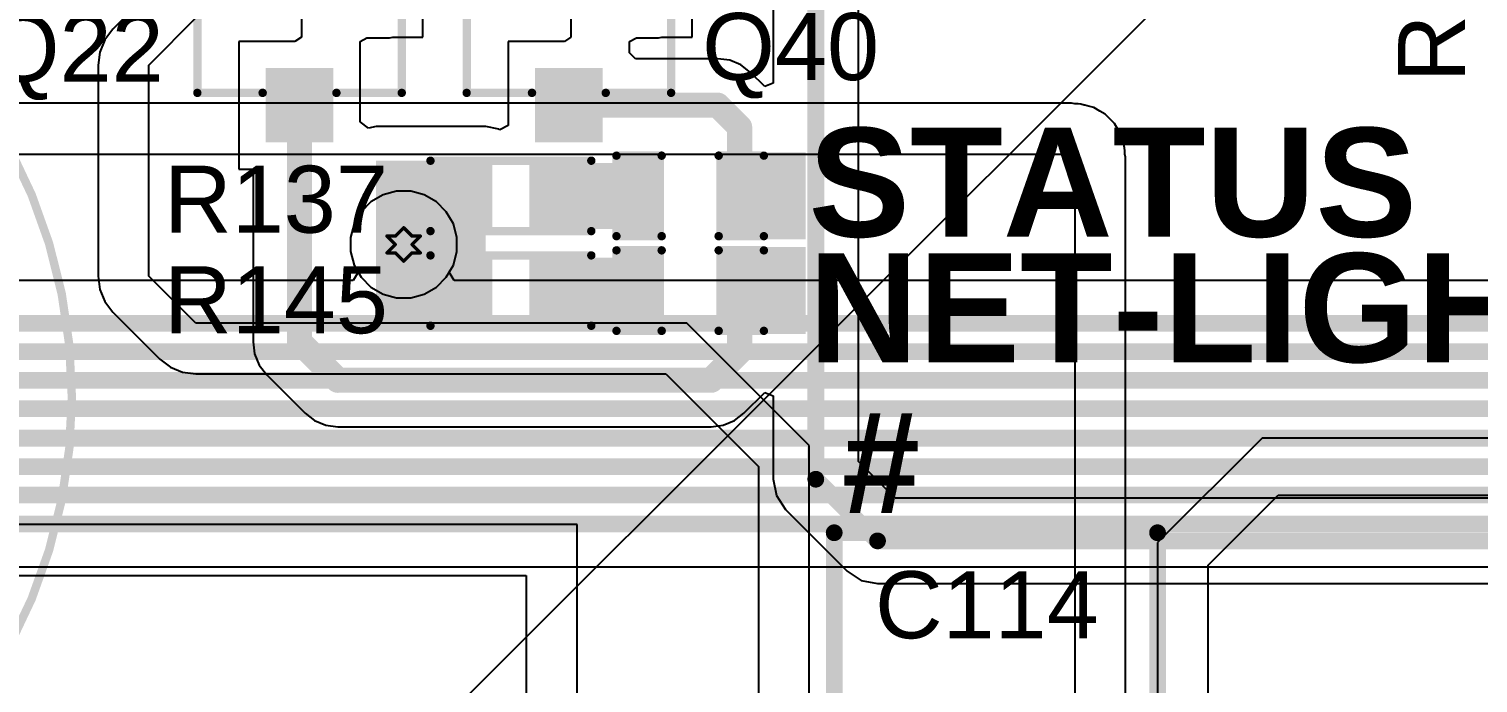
# Model space of a CAD drawing. Header units: inches. Extents: x -3 to 5437, y -3 to 5435.
# Drawn here: x 59.19 to 81.16, y 69.02 to 78.93 of the extents above; entities that cross this region are included whole.
import ezdxf

# ---------------------------------------------------------------- set-up
doc = ezdxf.new("R2010")
doc.units = ezdxf.units.IN
for name, color, linetype in [('Bottom Layer', 5, 'Continuous'), ('Bottom Solder', 6, 'Continuous'), ('Drill Drawing', 1, 'Continuous'), ('GND', 16, 'Continuous'), ('Multi-Layer', 9, 'Continuous'), ('Pad Holes', 156, 'Continuous'), ('PWR', 76, 'Continuous'), ('Top Layer', 1, 'Continuous'), ('Top Overlay', 2, 'Continuous'), ('Top Paste', 8, 'Continuous'), ('Top Solder', 216, 'Continuous'), ('Via Holes', 16, 'Continuous')]:
    doc.layers.add(name, color=color, linetype=linetype)
doc.styles.add('Arial', font='', dxfattribs={"height": 0.2})
doc.styles.add('Arial_Bold', font='', dxfattribs={"height": 0.2})
doc.styles.get('Arial').set_extended_font_data('Arial')
doc.styles.get('Arial_Bold').set_extended_font_data('Arial', bold=True)

# ---------------------------------------------------------------- blocks, each defined once
blk = doc.blocks.new('SCCU25B256SRB_36')
at = {"layer": 'Bottom Layer'}
blk.add_hatch(color=5, dxfattribs=at).paths.add_polyline_path([(-4.56, 0.9), (-2.76, 0.9), (-2.76, -0.9), (-4.56, -0.9)])
h = blk.add_hatch(color=5, dxfattribs=at)
edge = h.paths.add_edge_path()
edge.add_arc((3.66, 0), 0.9, 0, 360)
at = {"layer": 'Bottom Solder'}
blk.add_hatch(color=6, dxfattribs=at).paths.add_polyline_path([(-4.662, 1.002), (-2.658, 1.002), (-2.658, -1.002), (-4.662, -1.002)])
h = blk.add_hatch(color=6, dxfattribs=at)
edge = h.paths.add_edge_path()
edge.add_arc((3.66, 0), 1.002, 0, 360)
at = {"layer": 'GND'}
blk.add_hatch(color=16, dxfattribs=at).paths.add_polyline_path([(-4.56, 0.9), (-2.76, 0.9), (-2.76, -0.9), (-4.56, -0.9)])
h = blk.add_hatch(color=16, dxfattribs=at)
edge = h.paths.add_edge_path()
edge.add_arc((3.66, 0), 0.9, 0, 360)
at = {"layer": 'Multi-Layer'}
blk.add_hatch(color=9, dxfattribs=at).paths.add_polyline_path([(-4.56, 0.9), (-2.76, 0.9), (-2.76, -0.9), (-4.56, -0.9)])
h = blk.add_hatch(color=9, dxfattribs=at)
edge = h.paths.add_edge_path()
edge.add_arc((3.66, 0), 0.9, 0, 360)
at = {"layer": 'Pad Holes'}
h = blk.add_hatch(color=7, dxfattribs=at)
edge = h.paths.add_edge_path()
edge.add_arc((-3.66, 0), 0.46, 0, 360)
h = blk.add_hatch(color=7, dxfattribs=at)
edge = h.paths.add_edge_path()
edge.add_arc((3.66, 0), 0.46, 0, 360)
at = {"layer": 'PWR'}
blk.add_hatch(color=76, dxfattribs=at).paths.add_polyline_path([(-4.56, 0.9), (-2.76, 0.9), (-2.76, -0.9), (-4.56, -0.9)])
h = blk.add_hatch(color=76, dxfattribs=at)
edge = h.paths.add_edge_path()
edge.add_arc((3.66, 0), 0.9, 0, 360)
at = {"layer": 'Top Layer'}
blk.add_hatch(color=1, dxfattribs=at).paths.add_polyline_path([(-4.56, 0.9), (-2.76, 0.9), (-2.76, -0.9), (-4.56, -0.9)])
h = blk.add_hatch(color=1, dxfattribs=at)
edge = h.paths.add_edge_path()
edge.add_arc((3.66, 0), 0.9, 0, 360)
at = {"layer": 'Top Solder'}
blk.add_hatch(color=216, dxfattribs=at).paths.add_polyline_path([(-4.662, 1.002), (-2.658, 1.002), (-2.658, -1.002), (-4.662, -1.002)])
h = blk.add_hatch(color=216, dxfattribs=at)
edge = h.paths.add_edge_path()
edge.add_arc((3.66, 0), 1.002, 0, 360)
at = {"layer": 'Top Overlay'}
for points in [[(8, 0, 0.127, 0.127, 1), (-8, 0, 0.127, 0.127, 1)], [(-3.742, 1.763, 0.0635, 0.0635, 1), (-3.678, 1.763, 0.0635, 0.0635, 1)], [(-4.004, 1.5, 0.0635, 0.0635, 1), (-3.941, 1.5, 0.0635, 0.0635, 1)], [(-3.479, 1.5, 0.0635, 0.0635, 1), (-3.416, 1.5, 0.0635, 0.0635, 1)], [(-3.742, 1.237, 0.0635, 0.0635, 1), (-3.678, 1.237, 0.0635, 0.0635, 1)], [(-8.032, 0, 0.0635, 0.0635, 1), (-7.968, 0, 0.0635, 0.0635, 1)], [(7.968, 0, 0.0635, 0.0635, 1), (8.032, 0, 0.0635, 0.0635, 1)]]:
    blk.add_lwpolyline(points, format="xyseb", close=True, dxfattribs=at)
for points in [[(-3.71, 1.763, 0.127, 0.127, 0), (-3.71, 1.237, 0.127, 0.127, 0)], [(-3.973, 1.5, 0.127, 0.127, 0), (-3.447, 1.5, 0.127, 0.127, 0)]]:
    blk.add_lwpolyline(points, format="xyseb", dxfattribs=at)
blk = doc.blocks.new('SOT_23_81')
at = {"layer": 'Top Layer'}
for points in [[(-0.41, 1.46), (0.41, 1.46), (0.41, 0.54), (-0.41, 0.54)], [(-1.36, -0.54), (-0.54, -0.54), (-0.54, -1.46), (-1.36, -1.46)], [(0.54, -0.54), (1.36, -0.54), (1.36, -1.46), (0.54, -1.46)]]:
    blk.add_hatch(color=1, dxfattribs=at).paths.add_polyline_path(points)
at = {"layer": 'Top Paste'}
for points in [[(-0.41, 1.46), (0.41, 1.46), (0.41, 0.54), (-0.41, 0.54)], [(-1.36, -0.54), (-0.54, -0.54), (-0.54, -1.46), (-1.36, -1.46)], [(0.54, -0.54), (1.36, -0.54), (1.36, -1.46), (0.54, -1.46)]]:
    blk.add_hatch(color=8, dxfattribs=at).paths.add_polyline_path(points)
at = {"layer": 'Top Solder'}
for points in [[(-0.512, 1.562), (0.512, 1.562), (0.512, 0.438), (-0.512, 0.438)], [(-1.462, -0.438), (-0.438, -0.438), (-0.438, -1.562), (-1.462, -1.562)], [(0.438, -0.438), (1.462, -0.438), (1.462, -1.562), (0.438, -1.562)]]:
    blk.add_hatch(color=216, dxfattribs=at).paths.add_polyline_path(points)
at = {"layer": 'Top Overlay'}
for points in [[(-1.549, 0.813, 0.127, 0.127, 0), (-1.549, -0.584, 0.127, 0.127, 0)], [(-0.559, 0.813, 0.127, 0.127, 0), (-1.549, 0.813, 0.127, 0.127, 0)], [(1.549, 0.813, 0.127, 0.127, 0), (0.559, 0.813, 0.127, 0.127, 0)], [(1.549, 0.813, 0.127, 0.127, 0), (1.549, -0.584, 0.127, 0.127, 0)], [(0.33, -0.787, 0.127, 0.127, 0), (-0.33, -0.787, 0.127, 0.127, 0)], [(-1.549, -1.168, 0.127, 0.127, 0), (-1.676, -1.041, 0.127, 0.127, 0)], [(-1.676, -1.041, 0.127, 0.127, 0), (-1.676, -1.295, 0.127, 0.127, 0)], [(-1.549, -1.168, 0.127, 0.127, 0), (-1.676, -1.295, 0.127, 0.127, 0)]]:
    blk.add_lwpolyline(points, format="xyseb", dxfattribs=at)
for points in [[(-1.581, 0.813, 0.0635, 0.0635, 1), (-1.518, 0.813, 0.0635, 0.0635, 1)], [(-1.581, 0.813, 0.0635, 0.0635, 1), (-1.518, 0.813, 0.0635, 0.0635, 1)], [(-0.591, 0.813, 0.0635, 0.0635, 1), (-0.527, 0.813, 0.0635, 0.0635, 1)], [(0.527, 0.813, 0.0635, 0.0635, 1), (0.591, 0.813, 0.0635, 0.0635, 1)], [(1.518, 0.813, 0.0635, 0.0635, 1), (1.581, 0.813, 0.0635, 0.0635, 1)], [(1.518, 0.813, 0.0635, 0.0635, 1), (1.581, 0.813, 0.0635, 0.0635, 1)], [(-1.581, -0.584, 0.0635, 0.0635, 1), (-1.518, -0.584, 0.0635, 0.0635, 1)], [(1.518, -0.584, 0.0635, 0.0635, 1), (1.581, -0.584, 0.0635, 0.0635, 1)], [(-0.362, -0.787, 0.0635, 0.0635, 1), (-0.298, -0.787, 0.0635, 0.0635, 1)], [(0.298, -0.787, 0.0635, 0.0635, 1), (0.362, -0.787, 0.0635, 0.0635, 1)], [(-1.708, -1.041, 0.0635, 0.0635, 1), (-1.645, -1.041, 0.0635, 0.0635, 1)], [(-1.708, -1.041, 0.0635, 0.0635, 1), (-1.645, -1.041, 0.0635, 0.0635, 1)], [(-1.708, -1.295, 0.0635, 0.0635, 1), (-1.645, -1.295, 0.0635, 0.0635, 1)], [(-1.708, -1.295, 0.0635, 0.0635, 1), (-1.645, -1.295, 0.0635, 0.0635, 1)], [(-1.581, -1.168, 0.0635, 0.0635, 1), (-1.518, -1.168, 0.0635, 0.0635, 1)], [(-1.581, -1.168, 0.0635, 0.0635, 1), (-1.518, -1.168, 0.0635, 0.0635, 1)]]:
    blk.add_lwpolyline(points, format="xyseb", close=True, dxfattribs=at)
blk = doc.blocks.new('R___0603_167')
at = {"layer": 'Top Layer'}
for points in [[(-0.381, 0.4445), (-0.381, -0.4445), (-1.143, -0.4445), (-1.143, 0.4445)], [(1.143, 0.4445), (1.143, -0.4445), (0.381, -0.4445), (0.381, 0.4445)]]:
    blk.add_hatch(color=1, dxfattribs=at).paths.add_polyline_path(points)
at = {"layer": 'Top Paste'}
for points in [[(-0.381, 0.4445), (-0.381, -0.4445), (-1.143, -0.4445), (-1.143, 0.4445)], [(1.143, 0.4445), (1.143, -0.4445), (0.381, -0.4445), (0.381, 0.4445)]]:
    blk.add_hatch(color=8, dxfattribs=at).paths.add_polyline_path(points)
at = {"layer": 'Top Solder'}
for points in [[(-0.2794, 0.5461), (-0.2794, -0.5461), (-1.2446, -0.5461), (-1.2446, 0.5461)], [(1.2446, 0.5461), (1.2446, -0.5461), (0.2794, -0.5461), (0.2794, 0.5461)]]:
    blk.add_hatch(color=216, dxfattribs=at).paths.add_polyline_path(points)
at = {"layer": 'Top Overlay'}
for points in [[(-1.2192, 0.5334, 0.127, 0.127, 0), (-1.2192, -0.5334, 0.127, 0.127, 0)], [(1.2192, 0.5334, 0.127, 0.127, 0), (-1.2192, 0.5334, 0.127, 0.127, 0)], [(1.2192, 0.5334, 0.127, 0.127, 0), (1.2192, -0.5334, 0.127, 0.127, 0)], [(1.2192, -0.5334, 0.127, 0.127, 0), (-1.2192, -0.5334, 0.127, 0.127, 0)]]:
    blk.add_lwpolyline(points, format="xyseb", dxfattribs=at)
for points in [[(-1.25095, 0.5334, 0.0635, 0.0635, 1), (-1.18745, 0.5334, 0.0635, 0.0635, 1)], [(-1.25095, 0.5334, 0.0635, 0.0635, 1), (-1.18745, 0.5334, 0.0635, 0.0635, 1)], [(1.18745, 0.5334, 0.0635, 0.0635, 1), (1.25095, 0.5334, 0.0635, 0.0635, 1)], [(1.18745, 0.5334, 0.0635, 0.0635, 1), (1.25095, 0.5334, 0.0635, 0.0635, 1)], [(-1.25095, -0.5334, 0.0635, 0.0635, 1), (-1.18745, -0.5334, 0.0635, 0.0635, 1)], [(-1.25095, -0.5334, 0.0635, 0.0635, 1), (-1.18745, -0.5334, 0.0635, 0.0635, 1)], [(1.18745, -0.5334, 0.0635, 0.0635, 1), (1.25095, -0.5334, 0.0635, 0.0635, 1)], [(1.18745, -0.5334, 0.0635, 0.0635, 1), (1.25095, -0.5334, 0.0635, 0.0635, 1)]]:
    blk.add_lwpolyline(points, format="xyseb", close=True, dxfattribs=at)
blk = doc.blocks.new('R___0603_175')
at = {"layer": 'Top Layer'}
for points in [[(-0.381, 0.4445), (-0.381, -0.4445), (-1.143, -0.4445), (-1.143, 0.4445)], [(1.143, 0.4445), (1.143, -0.4445), (0.381, -0.4445), (0.381, 0.4445)]]:
    blk.add_hatch(color=1, dxfattribs=at).paths.add_polyline_path(points)
at = {"layer": 'Top Paste'}
for points in [[(-0.381, 0.4445), (-0.381, -0.4445), (-1.143, -0.4445), (-1.143, 0.4445)], [(1.143, 0.4445), (1.143, -0.4445), (0.381, -0.4445), (0.381, 0.4445)]]:
    blk.add_hatch(color=8, dxfattribs=at).paths.add_polyline_path(points)
at = {"layer": 'Top Solder'}
for points in [[(-0.2794, 0.5461), (-0.2794, -0.5461), (-1.2446, -0.5461), (-1.2446, 0.5461)], [(1.2446, 0.5461), (1.2446, -0.5461), (0.2794, -0.5461), (0.2794, 0.5461)]]:
    blk.add_hatch(color=216, dxfattribs=at).paths.add_polyline_path(points)
at = {"layer": 'Top Overlay'}
for points in [[(1.2192, 0.5334, 0.127, 0.127, 0), (-1.2192, 0.5334, 0.127, 0.127, 0)], [(-1.2192, 0.5334, 0.127, 0.127, 0), (-1.2192, -0.5334, 0.127, 0.127, 0)], [(1.2192, 0.5334, 0.127, 0.127, 0), (1.2192, -0.5334, 0.127, 0.127, 0)], [(1.2192, -0.5334, 0.127, 0.127, 0), (-1.2192, -0.5334, 0.127, 0.127, 0)]]:
    blk.add_lwpolyline(points, format="xyseb", dxfattribs=at)
for points in [[(-1.25095, 0.5334, 0.0635, 0.0635, 1), (-1.18745, 0.5334, 0.0635, 0.0635, 1)], [(-1.25095, 0.5334, 0.0635, 0.0635, 1), (-1.18745, 0.5334, 0.0635, 0.0635, 1)], [(1.18745, 0.5334, 0.0635, 0.0635, 1), (1.25095, 0.5334, 0.0635, 0.0635, 1)], [(1.18745, 0.5334, 0.0635, 0.0635, 1), (1.25095, 0.5334, 0.0635, 0.0635, 1)], [(-1.25095, -0.5334, 0.0635, 0.0635, 1), (-1.18745, -0.5334, 0.0635, 0.0635, 1)], [(-1.25095, -0.5334, 0.0635, 0.0635, 1), (-1.18745, -0.5334, 0.0635, 0.0635, 1)], [(1.18745, -0.5334, 0.0635, 0.0635, 1), (1.25095, -0.5334, 0.0635, 0.0635, 1)], [(1.18745, -0.5334, 0.0635, 0.0635, 1), (1.25095, -0.5334, 0.0635, 0.0635, 1)]]:
    blk.add_lwpolyline(points, format="xyseb", close=True, dxfattribs=at)
blk = doc.blocks.new('SOT_23_190')
at = {"layer": 'Top Layer'}
for points in [[(-0.41, 1.46), (0.41, 1.46), (0.41, 0.54), (-0.41, 0.54)], [(-1.36, -0.54), (-0.54, -0.54), (-0.54, -1.46), (-1.36, -1.46)], [(0.54, -0.54), (1.36, -0.54), (1.36, -1.46), (0.54, -1.46)]]:
    blk.add_hatch(color=1, dxfattribs=at).paths.add_polyline_path(points)
at = {"layer": 'Top Paste'}
for points in [[(-0.41, 1.46), (0.41, 1.46), (0.41, 0.54), (-0.41, 0.54)], [(-1.36, -0.54), (-0.54, -0.54), (-0.54, -1.46), (-1.36, -1.46)], [(0.54, -0.54), (1.36, -0.54), (1.36, -1.46), (0.54, -1.46)]]:
    blk.add_hatch(color=8, dxfattribs=at).paths.add_polyline_path(points)
at = {"layer": 'Top Solder'}
for points in [[(-0.512, 1.562), (0.512, 1.562), (0.512, 0.438), (-0.512, 0.438)], [(-1.462, -0.438), (-0.438, -0.438), (-0.438, -1.562), (-1.462, -1.562)], [(0.438, -0.438), (1.462, -0.438), (1.462, -1.562), (0.438, -1.562)]]:
    blk.add_hatch(color=216, dxfattribs=at).paths.add_polyline_path(points)
at = {"layer": 'Top Overlay'}
for points in [[(-1.549, 0.813, 0.127, 0.127, 0), (-1.549, -0.584, 0.127, 0.127, 0)], [(-0.559, 0.813, 0.127, 0.127, 0), (-1.549, 0.813, 0.127, 0.127, 0)], [(1.549, 0.813, 0.127, 0.127, 0), (0.559, 0.813, 0.127, 0.127, 0)], [(1.549, 0.813, 0.127, 0.127, 0), (1.549, -0.584, 0.127, 0.127, 0)], [(0.33, -0.787, 0.127, 0.127, 0), (-0.33, -0.787, 0.127, 0.127, 0)], [(-1.549, -1.168, 0.127, 0.127, 0), (-1.676, -1.041, 0.127, 0.127, 0)], [(-1.676, -1.041, 0.127, 0.127, 0), (-1.676, -1.295, 0.127, 0.127, 0)], [(-1.549, -1.168, 0.127, 0.127, 0), (-1.676, -1.295, 0.127, 0.127, 0)]]:
    blk.add_lwpolyline(points, format="xyseb", dxfattribs=at)
for points in [[(-1.581, 0.813, 0.0635, 0.0635, 1), (-1.518, 0.813, 0.0635, 0.0635, 1)], [(-1.581, 0.813, 0.0635, 0.0635, 1), (-1.518, 0.813, 0.0635, 0.0635, 1)], [(-0.591, 0.813, 0.0635, 0.0635, 1), (-0.527, 0.813, 0.0635, 0.0635, 1)], [(0.527, 0.813, 0.0635, 0.0635, 1), (0.591, 0.813, 0.0635, 0.0635, 1)], [(1.518, 0.813, 0.0635, 0.0635, 1), (1.581, 0.813, 0.0635, 0.0635, 1)], [(1.518, 0.813, 0.0635, 0.0635, 1), (1.581, 0.813, 0.0635, 0.0635, 1)], [(-1.581, -0.584, 0.0635, 0.0635, 1), (-1.518, -0.584, 0.0635, 0.0635, 1)], [(1.518, -0.584, 0.0635, 0.0635, 1), (1.581, -0.584, 0.0635, 0.0635, 1)], [(-0.362, -0.787, 0.0635, 0.0635, 1), (-0.298, -0.787, 0.0635, 0.0635, 1)], [(0.298, -0.787, 0.0635, 0.0635, 1), (0.362, -0.787, 0.0635, 0.0635, 1)], [(-1.708, -1.041, 0.0635, 0.0635, 1), (-1.645, -1.041, 0.0635, 0.0635, 1)], [(-1.708, -1.041, 0.0635, 0.0635, 1), (-1.645, -1.041, 0.0635, 0.0635, 1)], [(-1.708, -1.295, 0.0635, 0.0635, 1), (-1.645, -1.295, 0.0635, 0.0635, 1)], [(-1.708, -1.295, 0.0635, 0.0635, 1), (-1.645, -1.295, 0.0635, 0.0635, 1)], [(-1.581, -1.168, 0.0635, 0.0635, 1), (-1.518, -1.168, 0.0635, 0.0635, 1)], [(-1.581, -1.168, 0.0635, 0.0635, 1), (-1.518, -1.168, 0.0635, 0.0635, 1)]]:
    blk.add_lwpolyline(points, format="xyseb", close=True, dxfattribs=at)
blk = doc.blocks.new('LED_0603_191')
at = {"layer": 'Top Layer'}
for points in [[(-1, 0.5), (-0.5, 0.5), (-0.5, -0.5), (-1, -0.5)], [(0.5, 0.5), (1, 0.5), (1, -0.5), (0.5, -0.5)]]:
    blk.add_hatch(color=1, dxfattribs=at).paths.add_polyline_path(points)
at = {"layer": 'Top Overlay'}
blk.add_hatch(color=2, dxfattribs=at).paths.add_polyline_path([(1.118, -0.66), (1.753, -0.66), (1.753, 0.66), (1.118, 0.66)])
at = {"layer": 'Top Paste'}
for points in [[(-1, 0.5), (-0.5, 0.5), (-0.5, -0.5), (-1, -0.5)], [(0.5, 0.5), (1, 0.5), (1, -0.5), (0.5, -0.5)]]:
    blk.add_hatch(color=8, dxfattribs=at).paths.add_polyline_path(points)
at = {"layer": 'Top Solder'}
for points in [[(-1.102, 0.602), (-0.398, 0.602), (-0.398, -0.602), (-1.102, -0.602)], [(0.398, 0.602), (1.102, 0.602), (1.102, -0.602), (0.398, -0.602)]]:
    blk.add_hatch(color=216, dxfattribs=at).paths.add_polyline_path(points)
at = {"layer": 'Top Overlay'}
for points in [[(-1.118, -0.61, 0.127, 0.127, 0), (-1.118, 0.61, 0.127, 0.127, 0)], [(-1.118, 0.61, 0.127, 0.127, 0), (-0.432, 0.61, 0.127, 0.127, 0)], [(0.432, 0.61, 0.127, 0.127, 0), (1.118, 0.61, 0.127, 0.127, 0)], [(1.118, -0.61, 0.127, 0.127, 0), (1.118, 0.61, 0.127, 0.127, 0)], [(-1.118, -0.61, 0.127, 0.127, 0), (-0.432, -0.61, 0.127, 0.127, 0)], [(0.432, -0.61, 0.127, 0.127, 0), (1.118, -0.61, 0.127, 0.127, 0)]]:
    blk.add_lwpolyline(points, format="xyseb", dxfattribs=at)
for points in [[(-1.149, 0.61, 0.0635, 0.0635, 1), (-1.086, 0.61, 0.0635, 0.0635, 1)], [(-1.149, 0.61, 0.0635, 0.0635, 1), (-1.086, 0.61, 0.0635, 0.0635, 1)], [(-0.464, 0.61, 0.0635, 0.0635, 1), (-0.4, 0.61, 0.0635, 0.0635, 1)], [(0.4, 0.61, 0.0635, 0.0635, 1), (0.464, 0.61, 0.0635, 0.0635, 1)], [(1.086, 0.61, 0.0635, 0.0635, 1), (1.149, 0.61, 0.0635, 0.0635, 1)], [(1.086, 0.61, 0.0635, 0.0635, 1), (1.149, 0.61, 0.0635, 0.0635, 1)], [(-1.149, -0.61, 0.0635, 0.0635, 1), (-1.086, -0.61, 0.0635, 0.0635, 1)], [(-1.149, -0.61, 0.0635, 0.0635, 1), (-1.086, -0.61, 0.0635, 0.0635, 1)], [(-0.464, -0.61, 0.0635, 0.0635, 1), (-0.4, -0.61, 0.0635, 0.0635, 1)], [(0.4, -0.61, 0.0635, 0.0635, 1), (0.464, -0.61, 0.0635, 0.0635, 1)], [(1.086, -0.61, 0.0635, 0.0635, 1), (1.149, -0.61, 0.0635, 0.0635, 1)], [(1.086, -0.61, 0.0635, 0.0635, 1), (1.149, -0.61, 0.0635, 0.0635, 1)]]:
    blk.add_lwpolyline(points, format="xyseb", close=True, dxfattribs=at)
blk = doc.blocks.new('LED_0603_192')
at = {"layer": 'Top Layer'}
for points in [[(-1, 0.5), (-0.5, 0.5), (-0.5, -0.5), (-1, -0.5)], [(0.5, 0.5), (1, 0.5), (1, -0.5), (0.5, -0.5)]]:
    blk.add_hatch(color=1, dxfattribs=at).paths.add_polyline_path(points)
at = {"layer": 'Top Overlay'}
blk.add_hatch(color=2, dxfattribs=at).paths.add_polyline_path([(1.118, -0.66), (1.753, -0.66), (1.753, 0.66), (1.118, 0.66)])
at = {"layer": 'Top Paste'}
for points in [[(-1, 0.5), (-0.5, 0.5), (-0.5, -0.5), (-1, -0.5)], [(0.5, 0.5), (1, 0.5), (1, -0.5), (0.5, -0.5)]]:
    blk.add_hatch(color=8, dxfattribs=at).paths.add_polyline_path(points)
at = {"layer": 'Top Solder'}
for points in [[(-1.102, 0.602), (-0.398, 0.602), (-0.398, -0.602), (-1.102, -0.602)], [(0.398, 0.602), (1.102, 0.602), (1.102, -0.602), (0.398, -0.602)]]:
    blk.add_hatch(color=216, dxfattribs=at).paths.add_polyline_path(points)
at = {"layer": 'Top Overlay'}
for points in [[(-1.118, -0.61, 0.127, 0.127, 0), (-1.118, 0.61, 0.127, 0.127, 0)], [(-1.118, 0.61, 0.127, 0.127, 0), (-0.432, 0.61, 0.127, 0.127, 0)], [(0.432, 0.61, 0.127, 0.127, 0), (1.118, 0.61, 0.127, 0.127, 0)], [(1.118, -0.61, 0.127, 0.127, 0), (1.118, 0.61, 0.127, 0.127, 0)], [(-1.118, -0.61, 0.127, 0.127, 0), (-0.432, -0.61, 0.127, 0.127, 0)], [(0.432, -0.61, 0.127, 0.127, 0), (1.118, -0.61, 0.127, 0.127, 0)]]:
    blk.add_lwpolyline(points, format="xyseb", dxfattribs=at)
for points in [[(-1.149, 0.61, 0.0635, 0.0635, 1), (-1.086, 0.61, 0.0635, 0.0635, 1)], [(-1.149, 0.61, 0.0635, 0.0635, 1), (-1.086, 0.61, 0.0635, 0.0635, 1)], [(-0.464, 0.61, 0.0635, 0.0635, 1), (-0.4, 0.61, 0.0635, 0.0635, 1)], [(0.4, 0.61, 0.0635, 0.0635, 1), (0.464, 0.61, 0.0635, 0.0635, 1)], [(1.086, 0.61, 0.0635, 0.0635, 1), (1.149, 0.61, 0.0635, 0.0635, 1)], [(1.086, 0.61, 0.0635, 0.0635, 1), (1.149, 0.61, 0.0635, 0.0635, 1)], [(-1.149, -0.61, 0.0635, 0.0635, 1), (-1.086, -0.61, 0.0635, 0.0635, 1)], [(-1.149, -0.61, 0.0635, 0.0635, 1), (-1.086, -0.61, 0.0635, 0.0635, 1)], [(-0.464, -0.61, 0.0635, 0.0635, 1), (-0.4, -0.61, 0.0635, 0.0635, 1)], [(0.4, -0.61, 0.0635, 0.0635, 1), (0.464, -0.61, 0.0635, 0.0635, 1)], [(1.086, -0.61, 0.0635, 0.0635, 1), (1.149, -0.61, 0.0635, 0.0635, 1)], [(1.086, -0.61, 0.0635, 0.0635, 1), (1.149, -0.61, 0.0635, 0.0635, 1)]]:
    blk.add_lwpolyline(points, format="xyseb", close=True, dxfattribs=at)

msp = doc.modelspace()

# ---------------------------------------------------------------- hatches: boundary and pattern name
at = {"layer": 'Bottom Layer'}
h = msp.add_hatch(color=5, dxfattribs=at)
edge = h.paths.add_edge_path()
edge.add_arc((64.872, 75.667), 0.3, 0, 360)
at = {"layer": 'Bottom Solder'}
h = msp.add_hatch(color=6, dxfattribs=at)
edge = h.paths.add_edge_path()
edge.add_arc((64.872, 75.667), 0.15, 0, 360)
at = {"layer": 'GND'}
h = msp.add_hatch(color=16, dxfattribs=at)
edge = h.paths.add_edge_path()
edge.add_arc((64.872, 75.667), 0.3, 0, 360)
at = {"layer": 'PWR'}
h = msp.add_hatch(color=76, dxfattribs=at)
edge = h.paths.add_edge_path()
edge.add_arc((64.872, 75.667), 0.3, 0, 360)
at = {"layer": 'Top Layer'}
for points in [[(64.454, 74.524), (66.116, 74.524), (66.116, 76.937), (64.454, 76.937)], [(66.878, 75.903), (68.715, 75.903), (68.715, 76.903), (66.878, 76.903)], [(66.878, 74.468), (68.715, 74.468), (68.715, 75.468), (66.878, 75.468)]]:
    msp.add_hatch(color=1, dxfattribs=at).paths.add_polyline_path(points)
h = msp.add_hatch(color=1, dxfattribs=at)
edge = h.paths.add_edge_path()
edge.add_arc((64.872, 75.667), 0.3, 0, 360)
at = {"layer": 'Top Solder'}
h = msp.add_hatch(color=216, dxfattribs=at)
edge = h.paths.add_edge_path()
edge.add_arc((64.872, 75.667), 0.15, 0, 360)
at = {"layer": 'Via Holes'}
h = msp.add_hatch(color=7, dxfattribs=at)
edge = h.paths.add_edge_path()
edge.add_arc((64.872, 75.667), 0.15, 0, 360)

# ---------------------------------------------------------------- linework, layer by layer
at = {"layer": 'Bottom Layer'}
for p, q in [((64.765, 76.475), (64.56, 76.42)), ((64.978, 76.475), (64.765, 76.475)), ((65.183, 76.42), (64.978, 76.475)), ((64.375, 76.313), (64.225, 76.163)), ((64.56, 76.42), (64.375, 76.313)), ((65.368, 76.313), (65.183, 76.42)), ((65.518, 76.163), (65.368, 76.313)), ((64.225, 76.163), (64.119, 75.978)), ((65.625, 75.978), (65.518, 76.163)), ((64.119, 75.978), (64.064, 75.773)), ((65.68, 75.773), (65.625, 75.978)), ((64.064, 75.773), (64.064, 75.56)), ((65.68, 75.56), (65.68, 75.773)), ((64.064, 75.56), (64.119, 75.355)), ((64.119, 75.355), (64.181, 75.247)), ((65.562, 75.247), (65.625, 75.355)), ((65.625, 75.355), (65.68, 75.56)), ((64.181, 75.247), (64.107, 75.12)), ((65.636, 75.12), (65.562, 75.247)), ((64.107, 75.12), (17.825, 75.12)), ((81.367, 75.12), (65.636, 75.12)), ((53.68, 70.781), (95.352, 70.781))]:
    msp.add_line(p, q, dxfattribs=at)
for points in [[(17.557, 74.473, 0.254, 0.254, 0), (81.635, 74.473, 0.254, 0.254, 0)], [(17.342, 74.041, 0.254, 0.254, 0), (81.814, 74.041, 0.254, 0.254, 0)], [(17.091, 73.609, 0.254, 0.254, 0), (81.992, 73.609, 0.254, 0.254, 0)], [(14.731, 73.177, 0.254, 0.254, 0), (82.208, 73.177, 0.254, 0.254, 0)], [(15.456, 72.731, 0.254, 0.254, 0), (93.343, 72.731, 0.254, 0.254, 0)], [(40.09, 72.3, 0.254, 0.254, 0), (93.547, 72.3, 0.254, 0.254, 0)], [(40.341, 71.868, 0.254, 0.254, 0), (95.144, 71.868, 0.254, 0.254, 0)], [(40.584, 71.429, 0.254, 0.254, 0), (95.352, 71.429, 0.254, 0.254, 0)]]:
    msp.add_lwpolyline(points, format="xyseb", dxfattribs=at)
at = {"layer": 'Bottom Solder'}
msp.add_line((0.338, 3.382), (5436.901, 5435.166), dxfattribs=at)
at = {"layer": 'Drill Drawing'}
for points in [[(64.618, 75.794, 0.0508, 0.0508, 0), (64.745, 75.667, 0.0508, 0.0508, 0)], [(64.618, 75.794, 0.0508, 0.0508, 0), (64.745, 75.794, 0.0508, 0.0508, 0)], [(64.745, 75.794, 0.0508, 0.0508, 0), (64.872, 75.921, 0.0508, 0.0508, 0)], [(64.872, 75.921, 0.0508, 0.0508, 0), (64.999, 75.794, 0.0508, 0.0508, 0)], [(64.999, 75.794, 0.0508, 0.0508, 0), (65.126, 75.794, 0.0508, 0.0508, 0)], [(64.999, 75.667, 0.0508, 0.0508, 0), (65.126, 75.794, 0.0508, 0.0508, 0)], [(64.618, 75.54, 0.0508, 0.0508, 0), (64.745, 75.667, 0.0508, 0.0508, 0)], [(64.999, 75.667, 0.0508, 0.0508, 0), (65.126, 75.54, 0.0508, 0.0508, 0)], [(64.618, 75.54, 0.0508, 0.0508, 0), (64.745, 75.54, 0.0508, 0.0508, 0)], [(64.745, 75.54, 0.0508, 0.0508, 0), (64.872, 75.413, 0.0508, 0.0508, 0)], [(64.872, 75.413, 0.0508, 0.0508, 0), (64.999, 75.54, 0.0508, 0.0508, 0)], [(64.999, 75.54, 0.0508, 0.0508, 0), (65.126, 75.54, 0.0508, 0.0508, 0)]]:
    msp.add_lwpolyline(points, format="xyseb", dxfattribs=at)
for points in [[(64.605, 75.794, 0.0254, 0.0254, 1), (64.63, 75.794, 0.0254, 0.0254, 1)], [(64.605, 75.794, 0.0254, 0.0254, 1), (64.63, 75.794, 0.0254, 0.0254, 1)], [(64.732, 75.794, 0.0254, 0.0254, 1), (64.757, 75.794, 0.0254, 0.0254, 1)], [(64.732, 75.794, 0.0254, 0.0254, 1), (64.757, 75.794, 0.0254, 0.0254, 1)], [(64.859, 75.921, 0.0254, 0.0254, 1), (64.884, 75.921, 0.0254, 0.0254, 1)], [(64.859, 75.921, 0.0254, 0.0254, 1), (64.884, 75.921, 0.0254, 0.0254, 1)], [(64.986, 75.794, 0.0254, 0.0254, 1), (65.011, 75.794, 0.0254, 0.0254, 1)], [(64.986, 75.794, 0.0254, 0.0254, 1), (65.011, 75.794, 0.0254, 0.0254, 1)], [(65.113, 75.794, 0.0254, 0.0254, 1), (65.138, 75.794, 0.0254, 0.0254, 1)], [(65.113, 75.794, 0.0254, 0.0254, 1), (65.138, 75.794, 0.0254, 0.0254, 1)], [(64.732, 75.667, 0.0254, 0.0254, 1), (64.757, 75.667, 0.0254, 0.0254, 1)], [(64.732, 75.667, 0.0254, 0.0254, 1), (64.757, 75.667, 0.0254, 0.0254, 1)], [(64.986, 75.667, 0.0254, 0.0254, 1), (65.011, 75.667, 0.0254, 0.0254, 1)], [(64.986, 75.667, 0.0254, 0.0254, 1), (65.011, 75.667, 0.0254, 0.0254, 1)], [(64.605, 75.54, 0.0254, 0.0254, 1), (64.63, 75.54, 0.0254, 0.0254, 1)], [(64.605, 75.54, 0.0254, 0.0254, 1), (64.63, 75.54, 0.0254, 0.0254, 1)], [(64.732, 75.54, 0.0254, 0.0254, 1), (64.757, 75.54, 0.0254, 0.0254, 1)], [(64.732, 75.54, 0.0254, 0.0254, 1), (64.757, 75.54, 0.0254, 0.0254, 1)], [(64.859, 75.413, 0.0254, 0.0254, 1), (64.884, 75.413, 0.0254, 0.0254, 1)], [(64.859, 75.413, 0.0254, 0.0254, 1), (64.884, 75.413, 0.0254, 0.0254, 1)], [(64.986, 75.54, 0.0254, 0.0254, 1), (65.011, 75.54, 0.0254, 0.0254, 1)], [(64.986, 75.54, 0.0254, 0.0254, 1), (65.011, 75.54, 0.0254, 0.0254, 1)], [(65.113, 75.54, 0.0254, 0.0254, 1), (65.138, 75.54, 0.0254, 0.0254, 1)], [(65.113, 75.54, 0.0254, 0.0254, 1), (65.138, 75.54, 0.0254, 0.0254, 1)]]:
    msp.add_lwpolyline(points, format="xyseb", close=True, dxfattribs=at)
at = {"layer": 'GND'}
for p, q in [((74.995, 77.807), (58.198, 77.807)), ((75.045, 77.8), (74.995, 77.807)), ((75.095, 77.8), (75.045, 77.8)), ((75.139, 77.794), (75.095, 77.8)), ((75.188, 77.781), (75.139, 77.794)), ((75.139, 77.794), (75.139, 77.794)), ((75.139, 77.794), (75.139, 77.794)), ((75.194, 77.781), (75.188, 77.781)), ((75.199, 77.779), (75.194, 77.781)), ((75.236, 77.768), (75.199, 77.779)), ((75.333, 77.742), (75.236, 77.768)), ((75.425, 77.69), (75.333, 77.742)), ((75.333, 77.742), (75.333, 77.742)), ((75.333, 77.742), (75.333, 77.742)), ((75.507, 77.642), (75.425, 77.69)), ((75.578, 77.571), (75.507, 77.642)), ((75.507, 77.642), (75.507, 77.642)), ((75.507, 77.642), (75.507, 77.642)), ((75.649, 77.5), (75.578, 77.571)), ((75.703, 77.407), (75.649, 77.5)), ((75.649, 77.5), (75.649, 77.5)), ((75.649, 77.5), (75.649, 77.5)), ((75.749, 77.326), (75.703, 77.407)), ((75.779, 77.215), (75.749, 77.326)), ((75.749, 77.326), (75.749, 77.326)), ((75.749, 77.326), (75.749, 77.326)), ((75.785, 77.192), (75.779, 77.215)), ((75.787, 77.187), (75.785, 77.192)), ((75.788, 77.181), (75.787, 77.187)), ((75.801, 77.133), (75.788, 77.181)), ((75.807, 77.088), (75.801, 77.133)), ((75.801, 77.133), (75.801, 77.133)), ((75.801, 77.133), (75.801, 77.133)), ((57.429, 77.038), (74.995, 77.038)), ((74.995, 77.038), (75.039, 77.032)), ((75.039, 77.032), (75.045, 76.988)), ((75.045, 76.988), (75.045, 59.237)), ((75.807, 77.038), (75.807, 77.088)), ((75.814, 76.988), (75.807, 77.038)), ((75.814, 59.237), (75.814, 76.988)), ((64.765, 76.475), (64.56, 76.42)), ((64.978, 76.475), (64.765, 76.475)), ((65.183, 76.42), (64.978, 76.475)), ((64.375, 76.313), (64.225, 76.163)), ((64.56, 76.42), (64.375, 76.313)), ((65.368, 76.313), (65.183, 76.42)), ((65.518, 76.163), (65.368, 76.313)), ((64.225, 76.163), (64.119, 75.978)), ((65.625, 75.978), (65.518, 76.163)), ((64.119, 75.978), (64.064, 75.773)), ((65.68, 75.773), (65.625, 75.978)), ((64.064, 75.773), (64.064, 75.56)), ((65.68, 75.56), (65.68, 75.773)), ((64.064, 75.56), (64.119, 75.355)), ((64.119, 75.355), (64.225, 75.17)), ((65.518, 75.17), (65.625, 75.355)), ((65.625, 75.355), (65.68, 75.56)), ((64.225, 75.17), (64.375, 75.02)), ((65.368, 75.02), (65.518, 75.17)), ((64.375, 75.02), (64.56, 74.914)), ((64.56, 74.914), (64.765, 74.859)), ((64.978, 74.859), (65.183, 74.914)), ((65.183, 74.914), (65.368, 75.02)), ((64.765, 74.859), (64.978, 74.859)), ((67.5, 71.421), (57.204, 71.421)), ((67.5, 70.652), (67.5, 71.421)), ((57.973, 70.652), (66.731, 70.652)), ((66.731, 70.652), (66.731, 59.23)), ((67.5, 59.23), (67.5, 70.652))]:
    msp.add_line(p, q, dxfattribs=at)
at = {"layer": 'PWR'}
for p, q in [((61.2, 79.664), (60.463, 78.928)), ((61.007, 78.384), (61.743, 79.121)), ((60.463, 78.928), (60.341, 78.769)), ((60.341, 78.769), (60.264, 78.583)), ((60.264, 78.583), (60.238, 78.384)), ((60.238, 78.384), (60.238, 75.186)), ((61.007, 75.186), (61.007, 78.384)), ((60.238, 75.186), (60.264, 74.987)), ((61.72, 74.473), (61.007, 75.186)), ((60.264, 74.987), (60.341, 74.801)), ((60.341, 74.801), (60.463, 74.642)), ((60.463, 74.642), (61.176, 73.929)), ((69.164, 74.473), (61.72, 74.473)), ((71.018, 72.618), (69.164, 74.473)), ((61.176, 73.929), (61.335, 73.807)), ((61.335, 73.807), (61.521, 73.73)), ((61.521, 73.73), (61.72, 73.704)), ((61.72, 73.704), (68.846, 73.704)), ((68.846, 73.704), (70.25, 72.3)), ((77.885, 72.731), (76.302, 71.148)), ((86.47, 72.731), (77.885, 72.731)), ((71.018, 38.43), (71.018, 72.618)), ((70.25, 72.3), (70.25, 42.096)), ((77.07, 70.807), (78.131, 71.868)), ((78.131, 71.868), (86.677, 71.868)), ((76.302, 71.148), (76.302, 45.452)), ((77.07, 53.061), (77.07, 70.807))]:
    msp.add_line(p, q, dxfattribs=at)
at = {"layer": 'Top Layer'}
for p, q in [((70.473, 87.293), (70.473, 78.113)), ((71.767, 72.378), (71.767, 85.861)), ((63.325, 79.268), (63.325, 78.81)), ((65.161, 78.81), (65.161, 79.253)), ((67.408, 79.268), (67.408, 78.81)), ((69.244, 78.81), (69.244, 79.268)), ((63.224, 78.746), (62.375, 78.746)), ((62.375, 78.746), (62.375, 76.81)), ((63.325, 78.81), (63.224, 78.746)), ((64.211, 78.746), (64.315, 78.8)), ((64.211, 78.673), (64.211, 78.746)), ((64.211, 77.526), (64.211, 78.673)), ((64.315, 78.8), (64.656, 78.8)), ((64.656, 78.8), (64.706, 78.81)), ((64.706, 78.81), (65.161, 78.81)), ((67.308, 78.746), (66.458, 78.746)), ((66.458, 78.746), (66.458, 77.472)), ((67.408, 78.81), (67.308, 78.746)), ((68.294, 78.746), (68.399, 78.8)), ((68.294, 78.572), (68.294, 78.746)), ((68.399, 78.8), (68.736, 78.8)), ((68.736, 78.8), (68.786, 78.81)), ((68.786, 78.81), (69.244, 78.81)), ((68.384, 78.483), (68.294, 78.572)), ((69.632, 78.483), (68.384, 78.483)), ((69.814, 78.459), (69.632, 78.483)), ((69.984, 78.388), (69.814, 78.459)), ((70.13, 78.276), (69.984, 78.388)), ((70.346, 78.06), (70.13, 78.276)), ((70.473, 78.113), (70.346, 78.06)), ((64.338, 77.431), (64.211, 77.526)), ((64.454, 77.455), (64.338, 77.431)), ((66.116, 77.455), (64.454, 77.455)), ((66.314, 77.415), (66.116, 77.455)), ((66.331, 77.404), (66.314, 77.415)), ((66.458, 77.472), (66.331, 77.404)), ((62.375, 76.81), (62.588, 76.81)), ((62.588, 76.81), (62.588, 74.19)), ((62.588, 74.19), (62.612, 74.008)), ((62.612, 74.008), (62.683, 73.838)), ((62.683, 73.838), (62.795, 73.692)), ((62.795, 73.692), (63.376, 73.111)), ((70.031, 73.111), (70.346, 73.425)), ((70.346, 73.425), (70.473, 73.373)), ((70.473, 73.373), (70.473, 72.109)), ((63.376, 73.111), (63.521, 72.999)), ((63.521, 72.999), (63.691, 72.929)), ((69.716, 72.929), (69.885, 72.999)), ((69.885, 72.999), (70.031, 73.111)), ((63.691, 72.929), (63.874, 72.905)), ((63.874, 72.905), (69.533, 72.905)), ((69.533, 72.905), (69.716, 72.929)), ((72.323, 71.822), (71.767, 72.378)), ((70.473, 72.109), (70.522, 71.862)), ((70.522, 71.862), (70.662, 71.652)), ((70.662, 71.652), (71.597, 70.716)), ((86.934, 71.822), (72.323, 71.822)), ((71.597, 70.716), (71.808, 70.576)), ((71.808, 70.576), (72.055, 70.527)), ((72.055, 70.527), (83.743, 70.527))]:
    msp.add_line(p, q, dxfattribs=at)
for points in [[(71.12, 72.109, 0.254, 0.254, 0), (71.12, 87.561, 0.254, 0.254, 0)], [(63.293, 74.19, 0.381, 0.381, 0), (63.293, 77.778, 0.381, 0.381, 0)], [(67.376, 77.778, 0.381, 0.381, 0), (69.632, 77.778, 0.381, 0.381, 0)], [(69.632, 77.778, 0.381, 0.381, 0), (69.965, 77.445, 0.381, 0.381, 0)], [(69.965, 76.403, 0.381, 0.381, 0), (69.965, 77.445, 0.381, 0.381, 0)], [(69.965, 74.041, 0.381, 0.381, 0), (69.965, 74.968, 0.381, 0.381, 0)], [(63.293, 74.19, 0.381, 0.381, 0), (63.874, 73.609, 0.381, 0.381, 0)], [(69.533, 73.609, 0.381, 0.381, 0), (69.965, 74.041, 0.381, 0.381, 0)], [(63.874, 73.609, 0.381, 0.381, 0), (69.533, 73.609, 0.381, 0.381, 0)], [(71.12, 72.109, 0.254, 0.254, 0), (72.055, 71.174, 0.254, 0.254, 0)], [(72.055, 71.174, 0.254, 0.254, 0), (90.836, 71.174, 0.254, 0.254, 0)]]:
    msp.add_lwpolyline(points, format="xyseb", dxfattribs=at)
for points in [[(63.197, 77.778, 0.191, 0.191, 1), (63.388, 77.778, 0.191, 0.191, 1)], [(67.281, 77.778, 0.191, 0.191, 1), (67.471, 77.778, 0.191, 0.191, 1)], [(69.536, 77.778, 0.191, 0.191, 1), (69.727, 77.778, 0.191, 0.191, 1)], [(69.536, 77.778, 0.191, 0.191, 1), (69.727, 77.778, 0.191, 0.191, 1)], [(69.87, 77.445, 0.191, 0.191, 1), (70.06, 77.445, 0.191, 0.191, 1)], [(69.87, 77.445, 0.191, 0.191, 1), (70.06, 77.445, 0.191, 0.191, 1)], [(69.87, 76.403, 0.191, 0.191, 1), (70.06, 76.403, 0.191, 0.191, 1)], [(69.87, 74.968, 0.191, 0.191, 1), (70.06, 74.968, 0.191, 0.191, 1)], [(63.197, 74.19, 0.191, 0.191, 1), (63.388, 74.19, 0.191, 0.191, 1)], [(63.197, 74.19, 0.191, 0.191, 1), (63.388, 74.19, 0.191, 0.191, 1)], [(69.87, 74.041, 0.191, 0.191, 1), (70.06, 74.041, 0.191, 0.191, 1)], [(69.87, 74.041, 0.191, 0.191, 1), (70.06, 74.041, 0.191, 0.191, 1)], [(63.778, 73.609, 0.191, 0.191, 1), (63.969, 73.609, 0.191, 0.191, 1)], [(63.778, 73.609, 0.191, 0.191, 1), (63.969, 73.609, 0.191, 0.191, 1)], [(69.438, 73.609, 0.191, 0.191, 1), (69.628, 73.609, 0.191, 0.191, 1)], [(69.438, 73.609, 0.191, 0.191, 1), (69.628, 73.609, 0.191, 0.191, 1)], [(71.056, 72.109, 0.127, 0.127, 1), (71.183, 72.109, 0.127, 0.127, 1)], [(71.056, 72.109, 0.127, 0.127, 1), (71.183, 72.109, 0.127, 0.127, 1)], [(71.992, 71.174, 0.127, 0.127, 1), (72.119, 71.174, 0.127, 0.127, 1)], [(71.992, 71.174, 0.127, 0.127, 1), (72.119, 71.174, 0.127, 0.127, 1)]]:
    msp.add_lwpolyline(points, format="xyseb", close=True, dxfattribs=at)
at = {"layer": 'Top Overlay'}
for points in [[(71.399, 71.298, 0.254, 0.254, 0), (76.301, 71.298, 0.254, 0.254, 0)], [(71.399, 64.922, 0.254, 0.254, 0), (71.399, 71.298, 0.254, 0.254, 0)], [(76.301, 64.922, 0.254, 0.254, 0), (76.301, 71.298, 0.254, 0.254, 0)]]:
    msp.add_lwpolyline(points, format="xyseb", dxfattribs=at)
for points in [[(71.335, 71.298, 0.127, 0.127, 1), (71.462, 71.298, 0.127, 0.127, 1)], [(71.335, 71.298, 0.127, 0.127, 1), (71.462, 71.298, 0.127, 0.127, 1)], [(76.237, 71.298, 0.127, 0.127, 1), (76.364, 71.298, 0.127, 0.127, 1)], [(76.237, 71.298, 0.127, 0.127, 1), (76.364, 71.298, 0.127, 0.127, 1)]]:
    msp.add_lwpolyline(points, format="xyseb", close=True, dxfattribs=at)
at = {"layer": 'Top Solder'}
msp.add_line((0.338, 3.382), (5436.901, 5435.166), dxfattribs=at)

# ---------------------------------------------------------------- block references
for name, p, rotation in [('SCCU25B256SRB_36', (51.841, 73.358), 90), ('SOT_23_81', (63.293, 78.778), 180), ('SOT_23_190', (67.376, 78.778), 180), ('R___0603_175', (66.497, 76.403), 180), ('R___0603_167', (66.497, 74.968), 180)]:
    msp.add_blockref(name, p, dxfattribs=dict(rotation=rotation))
for name, p in [('LED_0603_192', (69.215, 76.403)), ('LED_0603_191', (69.215, 74.968))]:
    msp.add_blockref(name, p)

# ---------------------------------------------------------------- texts
at = {"layer": 'Top Overlay'}
for s, height, rotation, style, p in [('R154', 1.016, 90, 'Arial', (80.964, 78.124)), ('STATUS', 1.651, 360, 'Arial_Bold', (71.009, 75.784)), ('NET-LIGHT', 1.651, 360, 'Arial_Bold', (71.009, 73.883))]:
    msp.add_text(s, height=height, rotation=rotation, dxfattribs=dict(at, style=style)).set_placement(p)
for s, height, style, p in [('Q22', 1.016, 'Arial', (58.551, 78.134)), ('Q40', 1.016, 'Arial', (69.397, 78.159)), ('R137', 1.016, 'Arial', (61.24, 75.845)), ('R145', 1.016, 'Arial', (61.24, 74.321)), ('#', 1.524, 'Arial_Bold', (71.516, 71.597)), ('C114', 1.016, 'Arial', (72.017, 69.698))]:
    msp.add_text(s, height=height, dxfattribs=dict(at, style=style)).set_placement(p)

doc.saveas('drawing.dxf')
